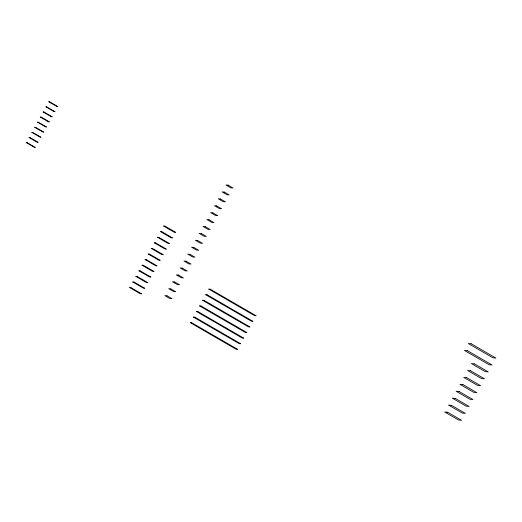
<?xml version="1.0" encoding="UTF-8"?>
<svg xmlns="http://www.w3.org/2000/svg" width="522" height="522" viewBox="0 0 522 522"><rect width="100%" height="100%" fill="white"/><g stroke="black" fill="none" stroke-linecap="round" stroke-linejoin="round"><path stroke-width="0.78" d="M49.603 101.79L48.637 101.712L56.944 106.521L57.909 106.599L49.603 101.79M46.784 106.893L45.819 106.814L54.125 111.623L55.091 111.701L46.784 106.893M43.965 111.995L43 111.917L51.306 116.726L52.272 116.804L43.965 111.995M41.153 117.098L40.187 117.019L48.494 121.828L49.459 121.913L41.153 117.098M38.334 122.2L37.369 122.122L45.675 126.931L46.641 127.016L38.334 122.2M35.516 127.303L34.55 127.224L42.856 132.033L43.822 132.118L35.516 127.303M32.697 132.405L31.731 132.327L40.044 137.136L41.01 137.221L32.697 132.405M29.884 137.514L28.919 137.43L37.225 142.238L38.191 142.323L29.884 137.514M27.066 142.617L26.1 142.532L34.406 147.341L35.372 147.426L27.066 142.617M228.107 185.16L225.909 184.971L230.841 187.835L233.04 188.018L228.107 185.16M224.29 192.07L222.091 191.887L227.024 194.745L229.223 194.934L224.29 192.07M220.473 198.986L218.274 198.804L223.207 201.662L225.406 201.844L220.473 198.986M216.656 205.903L214.457 205.72L219.39 208.578L221.589 208.761L216.656 205.903M212.839 212.819L210.64 212.63L215.573 215.488L217.772 215.677L212.839 212.819M209.022 219.729L206.823 219.547L211.756 222.405L213.955 222.594L209.022 219.729M205.205 226.646L203.006 226.463L207.939 229.321L210.138 229.504L205.205 226.646M164.939 226.13L163.523 226.013L174.231 232.212L175.646 232.336L164.939 226.13M201.388 233.562L199.189 233.38L204.122 236.238L206.32 236.42L201.388 233.562M161.853 231.722L160.437 231.605L171.144 237.81L172.56 237.928L161.853 231.722M197.57 240.479L195.372 240.29L200.304 243.148L202.503 243.337L197.57 240.479M158.76 237.314L157.35 237.197L168.058 243.402L169.474 243.52L158.76 237.314M155.673 242.913L154.264 242.789L164.972 248.994L166.387 249.111L155.673 242.913M193.747 247.389L191.554 247.206L196.487 250.064L198.686 250.247L193.747 247.389M152.587 248.505L151.171 248.387L161.885 254.586L163.295 254.703L152.587 248.505M189.93 254.305L187.737 254.123L192.67 256.981L194.869 257.163L189.93 254.305M149.501 254.097L148.085 253.979L158.792 260.178L160.208 260.302L149.501 254.097M186.113 261.222L183.92 261.033L188.853 263.897L191.052 264.08L186.113 261.222M146.414 259.688L144.999 259.571L155.706 265.77L157.122 265.894L146.414 259.688M182.295 268.138L180.103 267.949L185.036 270.807L187.235 270.996L182.295 268.138M143.328 265.28L141.912 265.163L152.62 271.368L154.036 271.486L143.328 265.28M140.235 270.879L138.826 270.755L149.533 276.96L150.949 277.078L140.235 270.879M178.478 275.048L176.286 274.866L181.219 277.724L183.418 277.906L178.478 275.048M137.149 276.471L135.733 276.347L146.447 282.552L147.856 282.67L137.149 276.471M174.661 281.965L172.469 281.782L177.402 284.64L179.601 284.823L174.661 281.965M134.063 282.063L132.647 281.945L143.354 288.144L144.77 288.261L134.063 282.063M210.249 289.195L208.669 289.064L254.566 315.647L256.145 315.777L210.249 289.195M170.844 288.881L168.652 288.692L173.585 291.55L175.783 291.739L170.844 288.881M130.976 287.655L129.56 287.537L140.268 293.736L141.684 293.86L130.976 287.655M207.156 294.793L205.583 294.656L251.48 321.239L253.053 321.369L207.156 294.793M167.027 295.791L164.835 295.609L169.767 298.467L171.966 298.656L167.027 295.791M204.069 300.385L202.497 300.248L248.394 326.831L249.966 326.961L204.069 300.385M200.983 305.977L199.404 305.846L245.301 332.423L246.88 332.56L200.983 305.977M197.897 311.569L196.318 311.438L242.215 338.015L243.794 338.152L197.897 311.569M194.81 317.161L193.231 317.03L239.128 343.613L240.707 343.744L194.81 317.161M471.229 343.77L468.241 343.522L492.912 357.805L495.9 358.059L471.229 343.77M191.718 322.753L190.145 322.622L236.042 349.205L237.614 349.335L191.718 322.753M467.412 350.686L464.423 350.432L489.094 364.721L492.083 364.976L467.412 350.686M474.381 363.847L471.392 363.599L485.277 371.638L488.266 371.886L474.381 363.847M470.563 370.764L467.575 370.509L481.46 378.548L484.449 378.802L470.563 370.764M466.746 377.68L463.758 377.426L477.643 385.464L480.632 385.719L466.746 377.68M462.929 384.59L459.941 384.342L473.826 392.381L476.814 392.629L462.929 384.59M459.112 391.507L456.124 391.259L470.009 399.297L472.997 399.545L459.112 391.507M455.295 398.423L452.306 398.169L466.192 406.207L469.18 406.462L455.295 398.423M451.478 405.34L448.489 405.085L462.375 413.124L465.363 413.378L451.478 405.34M447.661 412.249L444.672 412.002L458.557 420.04L461.546 420.288L447.661 412.249"/></g></svg>
